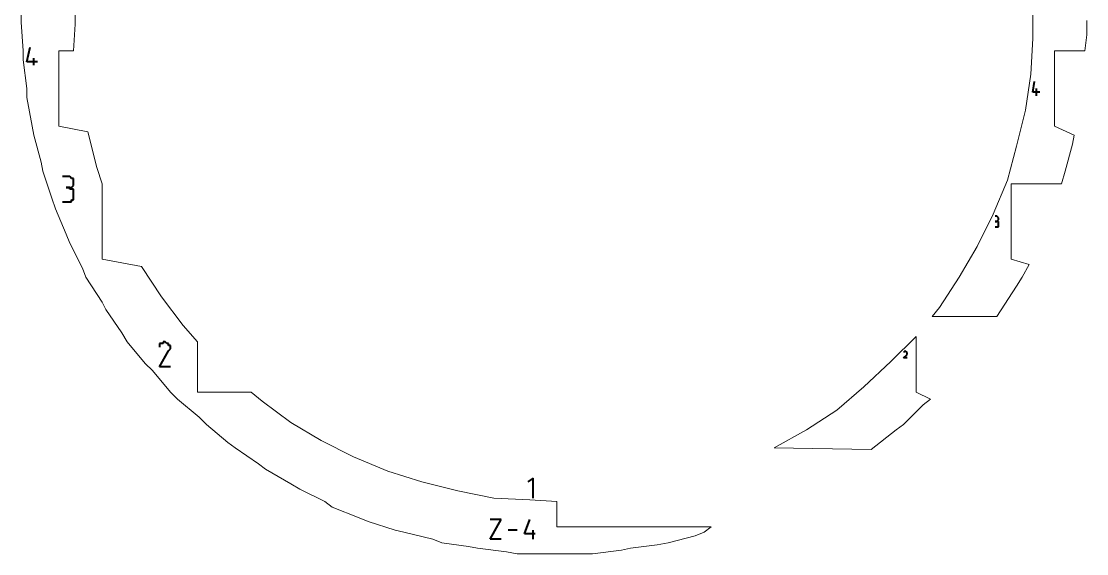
# Model space of a CAD drawing. Header units: centimetres. Extents: x -9.8 to 9.5, y -14.2 to 10.5.
# Drawn here: x -9.84 to -3.9, y -1.66 to 1.3 of the extents above; entities that cross this region are included whole.
import ezdxf

# ---------------------------------------------------------------- set-up
doc = ezdxf.new("R2010")
doc.units = ezdxf.units.CM
doc.header["$MEASUREMENT"] = 0
doc.layers.add('layer 1', color=7, linetype='Continuous')

msp = doc.modelspace()

# ---------------------------------------------------------------- linework, layer by layer
at = {"layer": 'layer 1', "color": 5, "lineweight": 13}
for points in [[(-9.53497, 1.28623), (-9.53497, 1.28623), (-9.53497, 1.43625), (-9.53497, 1.43625)], [(-4.20467, 1.40635), (-4.20467, 1.40635), (-4.20467, 1.20633), (-4.20467, 1.20633)], [(-9.835, 1.34629), (-9.835, 1.34629), (-9.835, 1.29628), (-9.835, 1.29628)], [(-3.90463, 1.22643), (-3.90463, 1.22643), (-3.90463, 1.30634), (-3.90463, 1.30634)], [(-9.835, 1.29628), (-9.835, 1.29628), (-9.82522, 1.13621), (-9.82522, 1.13621)], [(-9.54502, 1.13621), (-9.54502, 1.13621), (-9.53497, 1.28623), (-9.53497, 1.28623)], [(-4.20467, 1.20633), (-4.20467, 1.20633), (-4.21473, 1.0063), (-4.21473, 1.0063)], [(-3.91469, 1.13621), (-3.91469, 1.13621), (-3.90463, 1.22643), (-3.90463, 1.22643)], [(-9.82522, 1.13621), (-9.82522, 1.13621), (-9.82522, 1.0862), (-9.82522, 1.0862)], [(-9.62519, 0.71632), (-9.62519, 0.71632), (-9.62519, 1.13621), (-9.62519, 1.13621)], [(-9.62519, 1.13621), (-9.62519, 1.13621), (-9.54502, 1.13621), (-9.54502, 1.13621)], [(-4.08455, 0.71632), (-4.08455, 0.71632), (-4.08455, 1.13621), (-4.08455, 1.13621)], [(-4.08455, 1.13621), (-4.08455, 1.13621), (-3.91469, 1.13621), (-3.91469, 1.13621)], [(-9.82522, 1.0862), (-9.82522, 1.0862), (-9.80511, 0.9264), (-9.80511, 0.9264)], [(-4.21473, 1.0063), (-4.21473, 1.0063), (-4.24462, 0.80628), (-4.24462, 0.80628)], [(-9.80511, 0.9264), (-9.80511, 0.9264), (-9.80511, 0.87639), (-9.80511, 0.87639)], [(-9.80511, 0.87639), (-9.80511, 0.87639), (-9.77521, 0.71632), (-9.77521, 0.71632)], [(-4.24462, 0.80628), (-4.24462, 0.80628), (-4.29463, 0.60625), (-4.29463, 0.60625)], [(-9.77521, 0.71632), (-9.77521, 0.71632), (-9.76515, 0.66631), (-9.76515, 0.66631)], [(-9.46512, 0.68642), (-9.46512, 0.68642), (-9.62519, 0.71632), (-9.62519, 0.71632)], [(-3.97475, 0.66631), (-3.97475, 0.66631), (-4.08455, 0.71632), (-4.08455, 0.71632)], [(-9.76515, 0.66631), (-9.76515, 0.66631), (-9.7252, 0.51629), (-9.7252, 0.51629)], [(-9.41511, 0.48639), (-9.41511, 0.48639), (-9.46512, 0.68642), (-9.46512, 0.68642)], [(-3.98454, 0.61631), (-3.98454, 0.61631), (-3.97475, 0.66631), (-3.97475, 0.66631)], [(-4.29463, 0.60625), (-4.29463, 0.60625), (-4.34464, 0.41628), (-4.34464, 0.41628)], [(-4.02475, 0.46629), (-4.02475, 0.46629), (-3.98454, 0.61631), (-3.98454, 0.61631)], [(-9.7252, 0.51629), (-9.7252, 0.51629), (-9.71515, 0.46629), (-9.71515, 0.46629)], [(-9.38495, 0.39617), (-9.38495, 0.39617), (-9.41511, 0.48639), (-9.41511, 0.48639)], [(-9.71515, 0.46629), (-9.71515, 0.46629), (-9.66514, 0.31627), (-9.66514, 0.31627)], [(-4.34464, 0.41628), (-4.34464, 0.41628), (-4.4248, 0.22631), (-4.4248, 0.22631)], [(-4.0446, 0.39617), (-4.0446, 0.39617), (-4.02475, 0.46629), (-4.02475, 0.46629)], [(-9.38495, -0.02372), (-9.38495, -0.02372), (-9.38495, 0.39617), (-9.38495, 0.39617)], [(-4.32479, -0.02372), (-4.32479, -0.02372), (-4.32479, 0.39617), (-4.32479, 0.39617)], [(-4.32479, 0.39617), (-4.32479, 0.39617), (-4.0446, 0.39617), (-4.0446, 0.39617)], [(-9.66514, 0.31627), (-9.66514, 0.31627), (-9.64503, 0.25621), (-9.64503, 0.25621)], [(-9.64503, 0.25621), (-9.64503, 0.25621), (-9.58497, 0.11624), (-9.58497, 0.11624)], [(-4.4248, 0.22631), (-4.4248, 0.22631), (-4.51476, 0.04639), (-4.51476, 0.04639)], [(-9.58497, 0.11624), (-9.58497, 0.11624), (-9.56513, 0.06624), (-9.56513, 0.06624)], [(-9.56513, 0.06624), (-9.56513, 0.06624), (-9.49502, -0.07373), (-9.49502, -0.07373)], [(-4.51476, 0.04639), (-4.51476, 0.04639), (-4.61478, -0.12373), (-4.61478, -0.12373)], [(-9.16508, -0.06367), (-9.16508, -0.06367), (-9.38495, -0.02372), (-9.38495, -0.02372)], [(-4.22478, -0.05362), (-4.22478, -0.05362), (-4.32479, -0.02372), (-4.32479, -0.02372)], [(-4.26473, -0.12373), (-4.26473, -0.12373), (-4.22478, -0.05362), (-4.22478, -0.05362)], [(-9.49502, -0.07373), (-9.49502, -0.07373), (-9.47517, -0.12373), (-9.47517, -0.12373)], [(-9.05501, -0.2338), (-9.05501, -0.2338), (-9.16508, -0.06367), (-9.16508, -0.06367)], [(-9.47517, -0.12373), (-9.47517, -0.12373), (-9.38495, -0.2637), (-9.38495, -0.2637)], [(-4.61478, -0.12373), (-4.61478, -0.12373), (-4.72458, -0.2936), (-4.72458, -0.2936)], [(-4.4047, -0.3436), (-4.4047, -0.3436), (-4.29463, -0.17374), (-4.29463, -0.17374)], [(-4.29463, -0.17374), (-4.29463, -0.17374), (-4.26473, -0.12373), (-4.26473, -0.12373)], [(-8.93489, -0.39361), (-8.93489, -0.39361), (-9.05501, -0.2338), (-9.05501, -0.2338)], [(-9.38495, -0.2637), (-9.38495, -0.2637), (-9.3651, -0.30365), (-9.3651, -0.30365)], [(-4.72458, -0.2936), (-4.72458, -0.2936), (-4.76479, -0.3436), (-4.76479, -0.3436)], [(-9.3651, -0.30365), (-9.3651, -0.30365), (-9.27515, -0.43383), (-9.27515, -0.43383)], [(-4.76479, -0.3436), (-4.76479, -0.3436), (-4.4047, -0.3436), (-4.4047, -0.3436)], [(-8.85499, -0.48383), (-8.85499, -0.48383), (-8.93489, -0.39361), (-8.93489, -0.39361)], [(-9.27515, -0.43383), (-9.27515, -0.43383), (-9.24498, -0.48383), (-9.24498, -0.48383)], [(-4.85475, -0.45367), (-4.85475, -0.45367), (-4.99472, -0.59364), (-4.99472, -0.59364)], [(-4.85475, -0.76376), (-4.85475, -0.76376), (-4.85475, -0.45367), (-4.85475, -0.45367)], [(-9.24498, -0.48383), (-9.24498, -0.48383), (-9.14497, -0.60369), (-9.14497, -0.60369)], [(-8.85499, -0.76376), (-8.85499, -0.76376), (-8.85499, -0.48383), (-8.85499, -0.48383)], [(-9.14497, -0.60369), (-9.14497, -0.60369), (-9.10502, -0.64364), (-9.10502, -0.64364)], [(-9.10502, -0.64364), (-9.10502, -0.64364), (-9.00501, -0.76376), (-9.00501, -0.76376)], [(-4.99472, -0.59364), (-4.99472, -0.59364), (-5.14474, -0.73386), (-5.14474, -0.73386)], [(-9.00501, -0.76376), (-9.00501, -0.76376), (-8.96505, -0.80371), (-8.96505, -0.80371)], [(-8.55495, -0.76376), (-8.55495, -0.76376), (-8.85499, -0.76376), (-8.85499, -0.76376)], [(-8.49489, -0.81377), (-8.49489, -0.81377), (-8.55495, -0.76376), (-8.55495, -0.76376)], [(-5.14474, -0.73386), (-5.14474, -0.73386), (-5.29475, -0.86377), (-5.29475, -0.86377)], [(-4.77458, -0.80371), (-4.77458, -0.80371), (-4.85475, -0.76376), (-4.85475, -0.76376)], [(-8.96505, -0.80371), (-8.96505, -0.80371), (-8.84493, -0.90373), (-8.84493, -0.90373)], [(-8.33508, -0.93362), (-8.33508, -0.93362), (-8.49489, -0.81377), (-8.49489, -0.81377)], [(-4.8148, -0.83388), (-4.8148, -0.83388), (-4.77458, -0.80371), (-4.77458, -0.80371)], [(-5.29475, -0.86377), (-5.29475, -0.86377), (-5.46488, -0.97384), (-5.46488, -0.97384)], [(-4.9246, -0.94368), (-4.9246, -0.94368), (-4.8148, -0.83388), (-4.8148, -0.83388)], [(-8.84493, -0.90373), (-8.84493, -0.90373), (-8.80498, -0.94368), (-8.80498, -0.94368)], [(-8.80498, -0.94368), (-8.80498, -0.94368), (-8.68513, -1.04369), (-8.68513, -1.04369)], [(-8.16495, -1.03364), (-8.16495, -1.03364), (-8.33508, -0.93362), (-8.33508, -0.93362)], [(-4.96482, -0.97384), (-4.96482, -0.97384), (-4.9246, -0.94368), (-4.9246, -0.94368)], [(-5.46488, -0.97384), (-5.46488, -0.97384), (-5.6448, -1.07385), (-5.6448, -1.07385)], [(-5.10478, -1.08364), (-5.10478, -1.08364), (-4.96482, -0.97384), (-4.96482, -0.97384)], [(-8.68513, -1.04369), (-8.68513, -1.04369), (-8.64491, -1.07385), (-8.64491, -1.07385)], [(-7.98504, -1.12386), (-7.98504, -1.12386), (-8.16495, -1.03364), (-8.16495, -1.03364)], [(-8.64491, -1.07385), (-8.64491, -1.07385), (-8.515, -1.16381), (-8.515, -1.16381)], [(-7.79507, -1.20376), (-7.79507, -1.20376), (-7.98504, -1.12386), (-7.98504, -1.12386)], [(-5.6448, -1.07385), (-5.6448, -1.07385), (-5.10478, -1.08364), (-5.10478, -1.08364)], [(-8.515, -1.16381), (-8.515, -1.16381), (-8.47505, -1.19371), (-8.47505, -1.19371)], [(-8.47505, -1.19371), (-8.47505, -1.19371), (-8.33508, -1.27388), (-8.33508, -1.27388)], [(-7.60483, -1.26382), (-7.60483, -1.26382), (-7.79507, -1.20376), (-7.79507, -1.20376)], [(-8.33508, -1.27388), (-8.33508, -1.27388), (-8.28508, -1.30378), (-8.28508, -1.30378)], [(-8.28508, -1.30378), (-8.28508, -1.30378), (-8.14485, -1.37389), (-8.14485, -1.37389)], [(-7.40481, -1.31383), (-7.40481, -1.31383), (-7.60483, -1.26382), (-7.60483, -1.26382)], [(-7.20478, -1.35378), (-7.20478, -1.35378), (-7.40481, -1.31383), (-7.40481, -1.31383)], [(-7.00476, -1.36384), (-7.00476, -1.36384), (-7.20478, -1.35378), (-7.20478, -1.35378)], [(-6.85474, -1.37389), (-6.85474, -1.37389), (-7.00476, -1.36384), (-7.00476, -1.36384)], [(-8.14485, -1.37389), (-8.14485, -1.37389), (-8.10489, -1.40379), (-8.10489, -1.40379)], [(-8.10489, -1.40379), (-8.10489, -1.40379), (-7.95488, -1.46385), (-7.95488, -1.46385)], [(-6.85474, -1.51386), (-6.85474, -1.51386), (-6.85474, -1.37389), (-6.85474, -1.37389)], [(-7.95488, -1.46385), (-7.95488, -1.46385), (-7.90487, -1.48369), (-7.90487, -1.48369)], [(-7.90487, -1.48369), (-7.90487, -1.48369), (-7.75485, -1.5337), (-7.75485, -1.5337)], [(-7.75485, -1.5337), (-7.75485, -1.5337), (-7.70484, -1.54375), (-7.70484, -1.54375)], [(-5.99484, -1.51386), (-5.99484, -1.51386), (-6.85474, -1.51386), (-6.85474, -1.51386)], [(-6.03479, -1.54375), (-6.03479, -1.54375), (-5.99484, -1.51386), (-5.99484, -1.51386)], [(-7.70484, -1.54375), (-7.70484, -1.54375), (-7.54504, -1.58371), (-7.54504, -1.58371)], [(-7.54504, -1.58371), (-7.54504, -1.58371), (-7.49503, -1.60381), (-7.49503, -1.60381)], [(-6.23482, -1.60381), (-6.23482, -1.60381), (-6.0848, -1.56386), (-6.0848, -1.56386)], [(-6.0848, -1.56386), (-6.0848, -1.56386), (-6.03479, -1.54375), (-6.03479, -1.54375)], [(-7.49503, -1.60381), (-7.49503, -1.60381), (-7.34501, -1.62366), (-7.34501, -1.62366)], [(-7.34501, -1.62366), (-7.34501, -1.62366), (-7.295, -1.63371), (-7.295, -1.63371)], [(-7.295, -1.63371), (-7.295, -1.63371), (-7.13493, -1.65382), (-7.13493, -1.65382)], [(-7.13493, -1.65382), (-7.13493, -1.65382), (-7.07487, -1.66388), (-7.07487, -1.66388)], [(-6.65498, -1.66388), (-6.65498, -1.66388), (-6.4949, -1.64377), (-6.4949, -1.64377)], [(-6.4949, -1.64377), (-6.4949, -1.64377), (-6.4449, -1.63371), (-6.4449, -1.63371)], [(-6.4449, -1.63371), (-6.4449, -1.63371), (-6.29488, -1.61387), (-6.29488, -1.61387)], [(-6.29488, -1.61387), (-6.29488, -1.61387), (-6.23482, -1.60381), (-6.23482, -1.60381)], [(-7.07487, -1.66388), (-7.07487, -1.66388), (-6.92485, -1.66388), (-6.92485, -1.66388)], [(-6.92485, -1.66388), (-6.92485, -1.66388), (-6.86479, -1.66388), (-6.86479, -1.66388)], [(-6.86479, -1.66388), (-6.86479, -1.66388), (-6.70498, -1.66388), (-6.70498, -1.66388)], [(-6.70498, -1.66388), (-6.70498, -1.66388), (-6.65498, -1.66388), (-6.65498, -1.66388)]]:
    msp.add_open_spline(points, degree=3, dxfattribs=at)
at = {"layer": 'layer 1', "color": 1, "lineweight": 40}
for points in [[(-9.80511, 1.07641), (-9.80511, 1.07641), (-9.785, 1.15632), (-9.785, 1.15632)], [(-9.74505, 1.07641), (-9.74505, 1.07641), (-9.80511, 1.07641), (-9.80511, 1.07641)], [(-9.76515, 1.05631), (-9.76515, 1.05631), (-9.76515, 1.09626), (-9.76515, 1.09626)], [(-4.20467, 0.90629), (-4.20467, 0.90629), (-4.19462, 0.96635), (-4.19462, 0.96635)], [(-4.16472, 0.90629), (-4.16472, 0.90629), (-4.20467, 0.90629), (-4.20467, 0.90629)], [(-4.18456, 0.88644), (-4.18456, 0.88644), (-4.18456, 0.9264), (-4.18456, 0.9264)], [(-9.57518, 0.43639), (-9.57518, 0.43639), (-9.60508, 0.43639), (-9.60508, 0.43639)], [(-9.56513, 0.43639), (-9.56513, 0.43639), (-9.57518, 0.43639), (-9.57518, 0.43639)], [(-9.55508, 0.42633), (-9.55508, 0.42633), (-9.56513, 0.43639), (-9.56513, 0.43639)], [(-9.56513, 0.43639), (-9.56513, 0.43639), (-9.56513, 0.43639), (-9.56513, 0.43639)], [(-9.54502, 0.42633), (-9.54502, 0.42633), (-9.55508, 0.42633), (-9.55508, 0.42633)], [(-9.55508, 0.42633), (-9.55508, 0.42633), (-9.55508, 0.42633), (-9.55508, 0.42633)], [(-9.54502, 0.41628), (-9.54502, 0.41628), (-9.54502, 0.42633), (-9.54502, 0.42633)], [(-9.54502, 0.40623), (-9.54502, 0.40623), (-9.54502, 0.41628), (-9.54502, 0.41628)], [(-9.54502, 0.41628), (-9.54502, 0.41628), (-9.54502, 0.41628), (-9.54502, 0.41628)], [(-9.57518, 0.37633), (-9.57518, 0.37633), (-9.58497, 0.37633), (-9.58497, 0.37633)], [(-9.58497, 0.37633), (-9.58497, 0.37633), (-9.57518, 0.37633), (-9.57518, 0.37633)], [(-9.56513, 0.37633), (-9.56513, 0.37633), (-9.57518, 0.37633), (-9.57518, 0.37633)], [(-9.57518, 0.37633), (-9.57518, 0.37633), (-9.57518, 0.37633), (-9.57518, 0.37633)], [(-9.57518, 0.37633), (-9.57518, 0.37633), (-9.56513, 0.37633), (-9.56513, 0.37633)], [(-9.56513, 0.36627), (-9.56513, 0.36627), (-9.56513, 0.37633), (-9.56513, 0.37633)], [(-9.56513, 0.37633), (-9.56513, 0.37633), (-9.56513, 0.37633), (-9.56513, 0.37633)], [(-9.56513, 0.37633), (-9.56513, 0.37633), (-9.55508, 0.37633), (-9.55508, 0.37633)], [(-9.55508, 0.36627), (-9.55508, 0.36627), (-9.56513, 0.36627), (-9.56513, 0.36627)], [(-9.55508, 0.37633), (-9.55508, 0.37633), (-9.54502, 0.38638), (-9.54502, 0.38638)], [(-9.55508, 0.37633), (-9.55508, 0.37633), (-9.55508, 0.37633), (-9.55508, 0.37633)], [(-9.54502, 0.36627), (-9.54502, 0.36627), (-9.55508, 0.36627), (-9.55508, 0.36627)], [(-9.55508, 0.36627), (-9.55508, 0.36627), (-9.55508, 0.36627), (-9.55508, 0.36627)], [(-9.54502, 0.39617), (-9.54502, 0.39617), (-9.54502, 0.40623), (-9.54502, 0.40623)], [(-9.54502, 0.40623), (-9.54502, 0.40623), (-9.54502, 0.40623), (-9.54502, 0.40623)], [(-9.54502, 0.40623), (-9.54502, 0.40623), (-9.54502, 0.40623), (-9.54502, 0.40623)], [(-9.54502, 0.38638), (-9.54502, 0.38638), (-9.54502, 0.39617), (-9.54502, 0.39617)], [(-9.54502, 0.39617), (-9.54502, 0.39617), (-9.54502, 0.39617), (-9.54502, 0.39617)], [(-9.54502, 0.38638), (-9.54502, 0.38638), (-9.54502, 0.38638), (-9.54502, 0.38638)], [(-9.54502, 0.35622), (-9.54502, 0.35622), (-9.54502, 0.36627), (-9.54502, 0.36627)], [(-9.54502, 0.34617), (-9.54502, 0.34617), (-9.54502, 0.35622), (-9.54502, 0.35622)], [(-9.54502, 0.35622), (-9.54502, 0.35622), (-9.54502, 0.35622), (-9.54502, 0.35622)], [(-9.55508, 0.29642), (-9.55508, 0.29642), (-9.55508, 0.30621), (-9.55508, 0.30621)], [(-9.55508, 0.30621), (-9.55508, 0.30621), (-9.54502, 0.30621), (-9.54502, 0.30621)], [(-9.54502, 0.32632), (-9.54502, 0.32632), (-9.54502, 0.34617), (-9.54502, 0.34617)], [(-9.54502, 0.34617), (-9.54502, 0.34617), (-9.54502, 0.34617), (-9.54502, 0.34617)], [(-9.54502, 0.34617), (-9.54502, 0.34617), (-9.54502, 0.34617), (-9.54502, 0.34617)], [(-9.54502, 0.31627), (-9.54502, 0.31627), (-9.54502, 0.32632), (-9.54502, 0.32632)], [(-9.54502, 0.32632), (-9.54502, 0.32632), (-9.54502, 0.32632), (-9.54502, 0.32632)], [(-9.54502, 0.30621), (-9.54502, 0.30621), (-9.54502, 0.31627), (-9.54502, 0.31627)], [(-9.54502, 0.31627), (-9.54502, 0.31627), (-9.54502, 0.31627), (-9.54502, 0.31627)], [(-9.60508, 0.29642), (-9.60508, 0.29642), (-9.57518, 0.29642), (-9.57518, 0.29642)], [(-9.57518, 0.29642), (-9.57518, 0.29642), (-9.57518, 0.29642), (-9.57518, 0.29642)], [(-9.57518, 0.29642), (-9.57518, 0.29642), (-9.56513, 0.29642), (-9.56513, 0.29642)], [(-9.56513, 0.29642), (-9.56513, 0.29642), (-9.56513, 0.29642), (-9.56513, 0.29642)], [(-9.56513, 0.29642), (-9.56513, 0.29642), (-9.55508, 0.29642), (-9.55508, 0.29642)], [(-4.4047, 0.21626), (-4.4047, 0.21626), (-4.41475, 0.21626), (-4.41475, 0.21626)], [(-4.4047, 0.18636), (-4.4047, 0.18636), (-4.41475, 0.18636), (-4.41475, 0.18636)], [(-4.41475, 0.18636), (-4.41475, 0.18636), (-4.4047, 0.18636), (-4.4047, 0.18636)], [(-4.39464, 0.2062), (-4.39464, 0.2062), (-4.4047, 0.21626), (-4.4047, 0.21626)], [(-4.4047, 0.21626), (-4.4047, 0.21626), (-4.4047, 0.21626), (-4.4047, 0.21626)], [(-4.4047, 0.21626), (-4.4047, 0.21626), (-4.4047, 0.21626), (-4.4047, 0.21626)], [(-4.4047, 0.21626), (-4.4047, 0.21626), (-4.4047, 0.21626), (-4.4047, 0.21626)], [(-4.4047, 0.18636), (-4.4047, 0.18636), (-4.39464, 0.19641), (-4.39464, 0.19641)], [(-4.39464, 0.18636), (-4.39464, 0.18636), (-4.4047, 0.18636), (-4.4047, 0.18636)], [(-4.4047, 0.18636), (-4.4047, 0.18636), (-4.4047, 0.18636), (-4.4047, 0.18636)], [(-4.4047, 0.18636), (-4.4047, 0.18636), (-4.4047, 0.18636), (-4.4047, 0.18636)], [(-4.4047, 0.18636), (-4.4047, 0.18636), (-4.4047, 0.18636), (-4.4047, 0.18636)], [(-4.4047, 0.18636), (-4.4047, 0.18636), (-4.4047, 0.18636), (-4.4047, 0.18636)], [(-4.4047, 0.18636), (-4.4047, 0.18636), (-4.4047, 0.18636), (-4.4047, 0.18636)], [(-4.4047, 0.18636), (-4.4047, 0.18636), (-4.4047, 0.18636), (-4.4047, 0.18636)], [(-4.4047, 0.18636), (-4.4047, 0.18636), (-4.4047, 0.18636), (-4.4047, 0.18636)], [(-4.39464, 0.19641), (-4.39464, 0.19641), (-4.39464, 0.2062), (-4.39464, 0.2062)], [(-4.39464, 0.2062), (-4.39464, 0.2062), (-4.39464, 0.2062), (-4.39464, 0.2062)], [(-4.39464, 0.2062), (-4.39464, 0.2062), (-4.39464, 0.2062), (-4.39464, 0.2062)], [(-4.39464, 0.2062), (-4.39464, 0.2062), (-4.39464, 0.2062), (-4.39464, 0.2062)], [(-4.39464, 0.2062), (-4.39464, 0.2062), (-4.39464, 0.2062), (-4.39464, 0.2062)], [(-4.39464, 0.19641), (-4.39464, 0.19641), (-4.39464, 0.19641), (-4.39464, 0.19641)], [(-4.39464, 0.19641), (-4.39464, 0.19641), (-4.39464, 0.19641), (-4.39464, 0.19641)], [(-4.39464, 0.19641), (-4.39464, 0.19641), (-4.39464, 0.19641), (-4.39464, 0.19641)], [(-4.39464, 0.19641), (-4.39464, 0.19641), (-4.39464, 0.19641), (-4.39464, 0.19641)], [(-4.39464, 0.19641), (-4.39464, 0.19641), (-4.39464, 0.19641), (-4.39464, 0.19641)], [(-4.39464, 0.19641), (-4.39464, 0.19641), (-4.39464, 0.19641), (-4.39464, 0.19641)], [(-4.39464, 0.1763), (-4.39464, 0.1763), (-4.39464, 0.18636), (-4.39464, 0.18636)], [(-4.39464, 0.18636), (-4.39464, 0.18636), (-4.39464, 0.18636), (-4.39464, 0.18636)], [(-4.39464, 0.18636), (-4.39464, 0.18636), (-4.39464, 0.18636), (-4.39464, 0.18636)], [(-4.41475, 0.15619), (-4.41475, 0.15619), (-4.4047, 0.15619), (-4.4047, 0.15619)], [(-4.4047, 0.15619), (-4.4047, 0.15619), (-4.4047, 0.15619), (-4.4047, 0.15619)], [(-4.4047, 0.15619), (-4.4047, 0.15619), (-4.4047, 0.15619), (-4.4047, 0.15619)], [(-4.4047, 0.15619), (-4.4047, 0.15619), (-4.4047, 0.15619), (-4.4047, 0.15619)], [(-4.4047, 0.15619), (-4.4047, 0.15619), (-4.4047, 0.15619), (-4.4047, 0.15619)], [(-4.4047, 0.15619), (-4.4047, 0.15619), (-4.39464, 0.15619), (-4.39464, 0.15619)], [(-4.39464, 0.16625), (-4.39464, 0.16625), (-4.39464, 0.1763), (-4.39464, 0.1763)], [(-4.39464, 0.1763), (-4.39464, 0.1763), (-4.39464, 0.1763), (-4.39464, 0.1763)], [(-4.39464, 0.1763), (-4.39464, 0.1763), (-4.39464, 0.1763), (-4.39464, 0.1763)], [(-4.39464, 0.1763), (-4.39464, 0.1763), (-4.39464, 0.1763), (-4.39464, 0.1763)], [(-4.39464, 0.15619), (-4.39464, 0.15619), (-4.39464, 0.16625), (-4.39464, 0.16625)], [(-4.39464, 0.16625), (-4.39464, 0.16625), (-4.39464, 0.16625), (-4.39464, 0.16625)], [(-4.39464, 0.16625), (-4.39464, 0.16625), (-4.39464, 0.16625), (-4.39464, 0.16625)], [(-4.39464, 0.16625), (-4.39464, 0.16625), (-4.39464, 0.16625), (-4.39464, 0.16625)], [(-4.39464, 0.16625), (-4.39464, 0.16625), (-4.39464, 0.16625), (-4.39464, 0.16625)], [(-9.05501, -0.49362), (-9.05501, -0.49362), (-9.06507, -0.49362), (-9.06507, -0.49362)], [(-9.06507, -0.49362), (-9.06507, -0.49362), (-9.06507, -0.50368), (-9.06507, -0.50368)], [(-9.06507, -0.50368), (-9.06507, -0.50368), (-9.06507, -0.51373), (-9.06507, -0.51373)], [(-9.04496, -0.49362), (-9.04496, -0.49362), (-9.05501, -0.49362), (-9.05501, -0.49362)], [(-9.05501, -0.49362), (-9.05501, -0.49362), (-9.05501, -0.49362), (-9.05501, -0.49362)], [(-9.0349, -0.48383), (-9.0349, -0.48383), (-9.04496, -0.48383), (-9.04496, -0.48383)], [(-9.04496, -0.48383), (-9.04496, -0.48383), (-9.04496, -0.49362), (-9.04496, -0.49362)], [(-9.02511, -0.49362), (-9.02511, -0.49362), (-9.0349, -0.48383), (-9.0349, -0.48383)], [(-9.0349, -0.48383), (-9.0349, -0.48383), (-9.0349, -0.48383), (-9.0349, -0.48383)], [(-9.01506, -0.49362), (-9.01506, -0.49362), (-9.02511, -0.49362), (-9.02511, -0.49362)], [(-9.02511, -0.49362), (-9.02511, -0.49362), (-9.02511, -0.49362), (-9.02511, -0.49362)], [(-9.02511, -0.49362), (-9.02511, -0.49362), (-9.02511, -0.49362), (-9.02511, -0.49362)], [(-9.01506, -0.50368), (-9.01506, -0.50368), (-9.01506, -0.49362), (-9.01506, -0.49362)], [(-9.00501, -0.50368), (-9.00501, -0.50368), (-9.01506, -0.50368), (-9.01506, -0.50368)], [(-9.01506, -0.50368), (-9.01506, -0.50368), (-9.01506, -0.50368), (-9.01506, -0.50368)], [(-9.01506, -0.53384), (-9.01506, -0.53384), (-9.00501, -0.52378), (-9.00501, -0.52378)], [(-9.00501, -0.51373), (-9.00501, -0.51373), (-9.00501, -0.50368), (-9.00501, -0.50368)], [(-9.00501, -0.52378), (-9.00501, -0.52378), (-9.00501, -0.51373), (-9.00501, -0.51373)], [(-9.00501, -0.51373), (-9.00501, -0.51373), (-9.00501, -0.51373), (-9.00501, -0.51373)], [(-9.00501, -0.52378), (-9.00501, -0.52378), (-9.00501, -0.52378), (-9.00501, -0.52378)], [(-9.06507, -0.6238), (-9.06507, -0.6238), (-9.01506, -0.53384), (-9.01506, -0.53384)], [(-9.01506, -0.53384), (-9.01506, -0.53384), (-9.01506, -0.53384), (-9.01506, -0.53384)], [(-9.01506, -0.53384), (-9.01506, -0.53384), (-9.01506, -0.53384), (-9.01506, -0.53384)], [(-9.01506, -0.53384), (-9.01506, -0.53384), (-9.01506, -0.53384), (-9.01506, -0.53384)], [(-9.01506, -0.53384), (-9.01506, -0.53384), (-9.01506, -0.53384), (-9.01506, -0.53384)], [(-9.01506, -0.53384), (-9.01506, -0.53384), (-9.01506, -0.53384), (-9.01506, -0.53384)], [(-9.01506, -0.53384), (-9.01506, -0.53384), (-9.01506, -0.53384), (-9.01506, -0.53384)], [(-9.01506, -0.53384), (-9.01506, -0.53384), (-9.01506, -0.53384), (-9.01506, -0.53384)], [(-9.01506, -0.53384), (-9.01506, -0.53384), (-9.01506, -0.53384), (-9.01506, -0.53384)], [(-9.01506, -0.53384), (-9.01506, -0.53384), (-9.01506, -0.53384), (-9.01506, -0.53384)], [(-9.01506, -0.53384), (-9.01506, -0.53384), (-9.01506, -0.53384), (-9.01506, -0.53384)], [(-9.01506, -0.53384), (-9.01506, -0.53384), (-9.01506, -0.53384), (-9.01506, -0.53384)], [(-4.91481, -0.53384), (-4.91481, -0.53384), (-4.9246, -0.54363), (-4.9246, -0.54363)], [(-4.9246, -0.54363), (-4.9246, -0.54363), (-4.9246, -0.54363), (-4.9246, -0.54363)], [(-4.9246, -0.54363), (-4.9246, -0.54363), (-4.9246, -0.54363), (-4.9246, -0.54363)], [(-4.9246, -0.54363), (-4.9246, -0.54363), (-4.9246, -0.54363), (-4.9246, -0.54363)], [(-4.9246, -0.57379), (-4.9246, -0.57379), (-4.90476, -0.55368), (-4.90476, -0.55368)], [(-4.90476, -0.57379), (-4.90476, -0.57379), (-4.9246, -0.57379), (-4.9246, -0.57379)], [(-4.90476, -0.54363), (-4.90476, -0.54363), (-4.91481, -0.53384), (-4.91481, -0.53384)], [(-4.91481, -0.53384), (-4.91481, -0.53384), (-4.91481, -0.53384), (-4.91481, -0.53384)], [(-4.91481, -0.53384), (-4.91481, -0.53384), (-4.91481, -0.53384), (-4.91481, -0.53384)], [(-4.91481, -0.53384), (-4.91481, -0.53384), (-4.91481, -0.53384), (-4.91481, -0.53384)], [(-4.91481, -0.53384), (-4.91481, -0.53384), (-4.91481, -0.53384), (-4.91481, -0.53384)], [(-4.91481, -0.53384), (-4.91481, -0.53384), (-4.91481, -0.53384), (-4.91481, -0.53384)], [(-4.91481, -0.53384), (-4.91481, -0.53384), (-4.91481, -0.53384), (-4.91481, -0.53384)], [(-4.91481, -0.53384), (-4.91481, -0.53384), (-4.91481, -0.53384), (-4.91481, -0.53384)], [(-4.90476, -0.55368), (-4.90476, -0.55368), (-4.90476, -0.54363), (-4.90476, -0.54363)], [(-4.90476, -0.54363), (-4.90476, -0.54363), (-4.90476, -0.54363), (-4.90476, -0.54363)], [(-4.90476, -0.54363), (-4.90476, -0.54363), (-4.90476, -0.54363), (-4.90476, -0.54363)], [(-4.90476, -0.54363), (-4.90476, -0.54363), (-4.90476, -0.54363), (-4.90476, -0.54363)], [(-4.90476, -0.54363), (-4.90476, -0.54363), (-4.90476, -0.54363), (-4.90476, -0.54363)], [(-4.90476, -0.54363), (-4.90476, -0.54363), (-4.90476, -0.54363), (-4.90476, -0.54363)], [(-4.90476, -0.54363), (-4.90476, -0.54363), (-4.90476, -0.54363), (-4.90476, -0.54363)], [(-4.90476, -0.54363), (-4.90476, -0.54363), (-4.90476, -0.54363), (-4.90476, -0.54363)], [(-4.90476, -0.55368), (-4.90476, -0.55368), (-4.90476, -0.55368), (-4.90476, -0.55368)], [(-4.90476, -0.55368), (-4.90476, -0.55368), (-4.90476, -0.55368), (-4.90476, -0.55368)], [(-4.90476, -0.55368), (-4.90476, -0.55368), (-4.90476, -0.55368), (-4.90476, -0.55368)], [(-4.90476, -0.55368), (-4.90476, -0.55368), (-4.90476, -0.55368), (-4.90476, -0.55368)], [(-4.90476, -0.55368), (-4.90476, -0.55368), (-4.90476, -0.55368), (-4.90476, -0.55368)], [(-4.90476, -0.55368), (-4.90476, -0.55368), (-4.90476, -0.55368), (-4.90476, -0.55368)], [(-4.90476, -0.55368), (-4.90476, -0.55368), (-4.90476, -0.55368), (-4.90476, -0.55368)], [(-4.90476, -0.55368), (-4.90476, -0.55368), (-4.90476, -0.55368), (-4.90476, -0.55368)], [(-4.90476, -0.55368), (-4.90476, -0.55368), (-4.90476, -0.55368), (-4.90476, -0.55368)], [(-4.90476, -0.55368), (-4.90476, -0.55368), (-4.90476, -0.55368), (-4.90476, -0.55368)], [(-4.90476, -0.55368), (-4.90476, -0.55368), (-4.90476, -0.55368), (-4.90476, -0.55368)], [(-9.00501, -0.6238), (-9.00501, -0.6238), (-9.06507, -0.6238), (-9.06507, -0.6238)], [(-6.98491, -1.24372), (-6.98491, -1.24372), (-7.01481, -1.26382), (-7.01481, -1.26382)], [(-6.98491, -1.35378), (-6.98491, -1.35378), (-6.98491, -1.24372), (-6.98491, -1.24372)], [(-7.22489, -1.58371), (-7.22489, -1.58371), (-7.16483, -1.47364), (-7.16483, -1.47364)], [(-7.16483, -1.47364), (-7.16483, -1.47364), (-7.22489, -1.47364), (-7.22489, -1.47364)], [(-7.03492, -1.55381), (-7.03492, -1.55381), (-7.00476, -1.47364), (-7.00476, -1.47364)], [(-7.07487, -1.5337), (-7.07487, -1.5337), (-7.12488, -1.5337), (-7.12488, -1.5337)], [(-6.98491, -1.58371), (-6.98491, -1.58371), (-6.98491, -1.5337), (-6.98491, -1.5337)], [(-7.16483, -1.58371), (-7.16483, -1.58371), (-7.22489, -1.58371), (-7.22489, -1.58371)], [(-6.97486, -1.55381), (-6.97486, -1.55381), (-7.03492, -1.55381), (-7.03492, -1.55381)]]:
    msp.add_open_spline(points, degree=3, dxfattribs=at)

doc.saveas('drawing.dxf')
